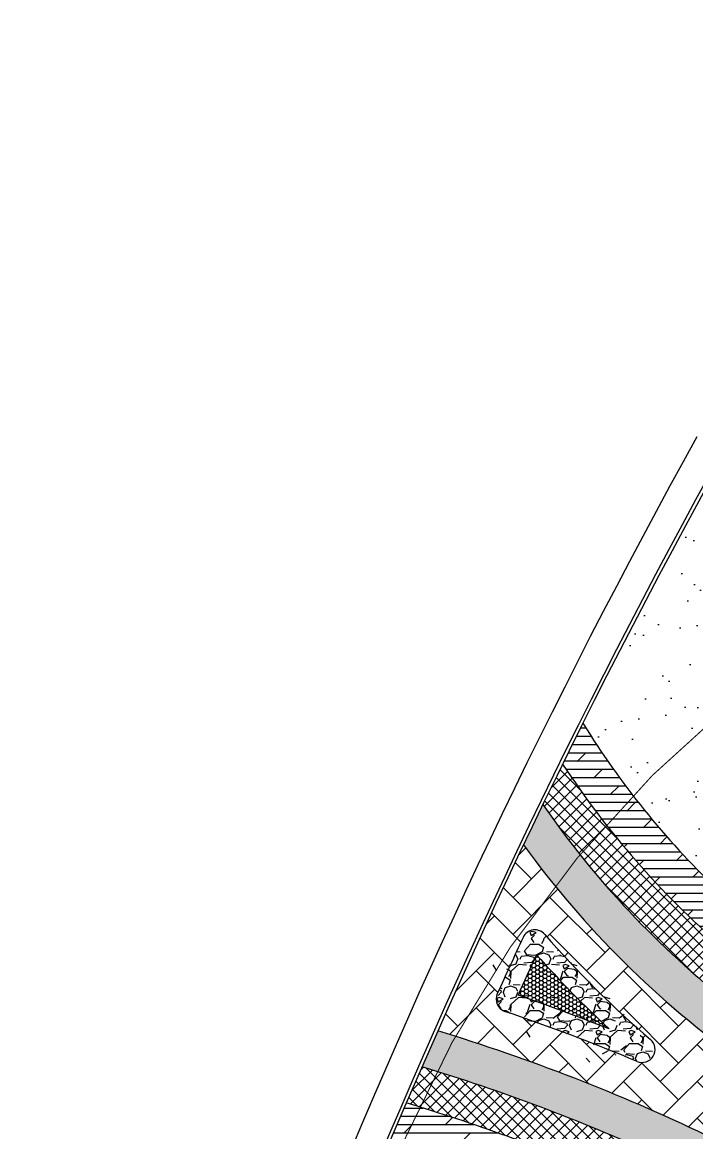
# Model space of a CAD drawing. Extents: x 671027 to 671621, y 802418 to 802669.
# Drawn here: x 671246.4 to 671298.2, y 802527.6 to 802612.9 of the extents above; entities that cross this region are included whole.
import ezdxf

# ---------------------------------------------------------------- set-up
doc = ezdxf.new("R2010")
doc.units = 0
doc.linetypes.add('1', pattern=[0])
for name, color, linetype in [('Grass', 7, 'Continuous'), ('gravel', 7, 'Continuous'), ('Pipe-Lateral-10 Bars-90mm', 7, 'Continuous'), ('ROAD BORDER', 7, 'Continuous'), ('Roads boundry', 7, 'Continuous'), ('shrubs-Gc', 7, 'Continuous')]:
    doc.layers.add(name, color=color, linetype=linetype)
doc.layers.add('Hardscape', color=80, linetype='1', lineweight=15)
doc.styles.get("Standard").update_dxf_attribs({"font": 'arial.ttf'})
doc.linetypes.add('90mm', pattern='A,0.5,-0.2,["90mm",Standard,S=0.1,R=0,X=-0.1,Y=-0.05],-0.5', length=1.2)
pattern_1 = [(0, (0, 0), (0, 0.635), []), (45, (0, 0), (-1.269999134350098, 1.269999134350099), [0.8980256121069154, -1.796051224213831])]
pattern_2 = [(45, (0, 0), (-0.4490128060534576, 0.4490128060534577), []), (135, (0, 0), (-0.4490128060534577, -0.4490128060534576), [])]
pattern_3 = [(37.50000000000001, (0, 0), (-0.01800035207982051, 0.5505898919955101), [0, -0.43434, 0, -0.485775, 0, -0.4643437499999999]), (7.499999999999999, (0, 0), (0.505713693530253, 0.8064282381393985), [0, -0.234315, 0, -0.3914775, 0, -0.15001875]), (327.5, (-0.3514725000131875, 0), (0.8898664165216401, 0.001616832763363982), [0, -0.142875, 0, -0.51435, 0, -0.6715125]), (317.5, (-0.3514725000131875, 0), (0.8590010090313343, 0.2507954886643683), [0, -0.07143749999999999, 0, -0.337185, 0, -0.3857625])]

msp = doc.modelspace()

# ---------------------------------------------------------------- hatches: boundary and pattern name
at = {"layer": 'Grass', "linetype": 'ByBlock'}
h = msp.add_hatch(dxfattribs=at)
h.set_pattern_fill('AR-SAND', color=94, scale=0.1)
h.set_pattern_definition([(37.50000000000001, (0, 0), (-0.1600031295984046, 4.894132373293424), [0, -3.860800000000001, 0, -4.318000000000001, 0, -4.1275]), (7.499999999999999, (0, 0), (4.495232831380027, 7.168251005683543), [0, -2.0828, 0, -3.4798, 0, -1.3335]), (327.5, (-3.124199999962002, 0), (7.90992370241458, 0.01437184678545762), [0, -1.27, 0, -4.572, 0, -5.969]), (317.5, (-3.124199999962002, 0), (7.635564524722972, 2.229293232572163), [0, -0.635, 0, -2.9972, 0, -3.429])])
h.paths.add_polyline_path([(671299.6927110293, 802546.4117035771, -0.0633690619159384), (671289.4748812846, 802559.0864970936, -0.01038513542350838), (671300.453878996, 802579.9452450376, -0.1887644006235618), (671336.3701063554, 802609.7324756453), (671343.9514026123, 802579.5763759635, -0.3149717155092079), (671342.7273169898, 802576.3631025237, 0.02609017441784263), (671341.6445911959, 802575.5421923053, 0.1626565361569138)])
at = {"layer": 'gravel', "linetype": 'ByBlock'}
h = msp.add_hatch(dxfattribs=at)
h.set_pattern_fill('GRAVEL', color=250, scale=0.1)
h.set_pattern_definition([(228.0127875, (1.828800000017509, 2.540000000037253), (-20.32000000159581, -22.85999999858178), [0.34172144, -33.830483639565]), (184.969741, (1.600199999986216, 2.285999999963678), (30.47999998794051, 2.540000144697924), [0.5864047199999994, -58.05404889352396]), (132.5104471, (1.015999999945052, 2.23519999999553), (25.40000001072749, -27.93999999024596), [0.41348152, -40.9347227941]), (267.273689, (0.02540000004228204, 1.600199999986216), (2.540000005319725, 50.79999999973313), [0.5340045199999995, -52.86643742573797]), (292.83365418, (0, 1.066800000029616), (-12.70000000106341, 30.47999999955546), [0.5236336999999995, -51.83980774534397]), (357.2736889999999, (0.2031999999890104, 0.5842000000411645), (-50.79999999973313, 2.540000005319728), [0.5340045199999995, -52.86643742573797]), (37.69424047, (0.7365999999456108, 0.5587999999988824), (-33.01999999853589, -25.40000000190041), [0.70619366, -69.91311531424701]), (72.25532837, (1.295399999944493, 0.9906000000191852), (17.78000000477929, 55.87999999847886), [0.66671952, -66.005256601905]), (121.42956562, (1.498600000049919, 1.625600000028498), (-20.32000000288312, 33.01999999822602), [0.535813, -53.04554569871201]), (175.2363583, (1.219200000050478, 2.082799999974668), (27.93999999959953, -2.540000004389256), [0.6117132799999995, -29.97393694999998]), (222.3974378, (0.6095999999670312, 2.133599999942817), (-30.47999999902466, -27.94000000106399), [0.7910779200000001, -78.31677251217701]), (138.81407483, (2.540000000037253, 1.574799999943934), (-17.77999999893351, 15.24000000123918), [0.27000454, -26.730565824344]), (171.4692344, (2.336800000048243, 1.752600000007078), (33.02000000088966, -5.079999994237343), [0.51368198, -50.85463899704001]), (225, (1.828800000017509, 1.828800000017509), (-3.552713678800501e-16, -2.540000000000239), [0.35920934, -3.232893108428]), (203.19859051, (1.650999999954365, 2.133599999942817), (12.70000000034609, 5.079999999109334), [0.1934413199999999, -19.15062236889398]), (291.80140949, (1.473200000007637, 2.057400000048801), (-2.540000000531496, 7.619999999822872), [0.27356562, -13.40475299]), (30.96375653, (1.574799999943934, 1.803399999975227), (7.620000000186383, 5.079999999721125), [0.4443196599999997, -14.36629815290999]), (161.56505118, (1.955799999996088, 2.032000000006519), (5.080000000132583, -2.539999999733753), [0.32128714, -7.710898116828]), (16.389540334, (0, 2.057400000048801), (25.40000000000015, 7.620000000000243), [0.450088, -44.55882667253901]), (70.34617594, (0.4318000000203028, 2.184400000027381), (-10.16000000092932, -27.93999999967041), [0.37759894, -37.3822156782]), (293.19859051, (1.955799999996088, 2.540000000037253), (-5.079999999113262, 12.70000000035529), [0.3868800999999998, -18.95718358889398]), (343.6104596700001, (2.10820000001695, 2.184400000027381), (-25.40000000053229, 7.619999998222859), [0.4500879999999998, -44.55882667253996]), (339.44395478, (0, 0.4825999999884516), (-12.69999999999986, 5.080000000000211), [0.4340351999999997, -21.26773431310599]), (294.7751406, (0.4063999999780208, 0.33019999996759), (-12.70000001511693, 27.93999999312726), [0.36367212, -36.00359338072001]), (66.80140949, (1.98120000003837, 0), (5.079999999202299, 12.7000000003193), [0.3868801000000001, -18.957183588894]), (17.35402464, (2.133599999942817, 0.355600000009872), (-33.01999999934302, -10.16000000213246), [0.4257827400000001, -42.1523759802]), (69.44395478, (0.7365999999456108, 0), (-5.080000000088461, -12.69999999996463), [0.2170176, -21.48475191310601]), (101.309932474, (1.828800000017509, 0), (-2.5400000000004, 10.16000000000037), [0.1295146, -12.821994964526]), (165.963756532, (1.803399999975227, 0.1269999999785796), (7.619999999999513, -2.539999999999865), [0.5236337000000001, -9.949054589069]), (186.00900596, (1.295399999944493, 0.2539999999571592), (25.39999999986537, 2.540000001329354), [0.4852669999999997, -48.04136486333697]), (303.69006753, (1.574799999943934, 1.574799999943934), (-2.540000000352969, 5.079999999823702), [0.36632388, -8.79177635968]), (353.15722659, (1.77800000004936, 1.270000000018626), (43.18000000026569, -5.079999997739394), [0.6395567600000001, -63.316009065031]), (60.9453959, (2.412999999942258, 1.193800000008196), (-10.16000000027969, -17.77999999984025), [0.26150824, -25.88939231811]), (90, (2.540000000037253, 1.422400000039488), (-2.54, 2.54), [0.1524, -2.3876]), (120.25643716, (1.244599999976344, 0.33019999996759), (10.15999999875716, -17.7800000007098), [0.3528669600000001, -34.9339407732]), (48.01278749999999, (1.066800000029616, 0.6350000000093132), (20.32000000167534, 22.8599999985102), [0.6834428800000001, -33.488762199565]), (0, (1.523999999975786, 1.143000000040047), (2.54, 2.54), [0.6604000000000001, -1.8796]), (325.3048465, (2.184400000027381, 1.143000000040047), (25.40000000962153, -17.77999998625458), [0.40160956, -39.75931672414001]), (254.0546040999999, (2.514599999994971, 0.9144000000087544), (-2.539999999822557, -10.16000000004475), [0.36982908, -18.121650038772]), (207.64597536, (2.412999999942258, 0.5587999999988824), (-48.26000000177335, -25.39999999663075), [0.6021450999999994, -59.61246442293797]), (175.42607874, (1.879599999985658, 0.2793999999994412), (-33.01999999999883, 2.539999999999478), [0.6370294599999999, -63.06584645624])])
edge = h.paths.add_edge_path(flags=16)
edge.add_arc((671344.3868694465, 802592.8980244967), 77.98678802096713, 221.4280209583634, 227.298582495496, ccw=False)
edge.add_arc((671797.0403059244, 802305.2487385675), 563.0000000673839, 155.211706601209, 155.5607045994819)
edge.add_arc((671234.7938253757, 802392.9729740187), 153.4723081456573, 68.3167769956367, 71.10834331817819, ccw=False)
edge = h.paths.add_edge_path()
edge.add_arc((671234.7938253757, 802392.9729740187), 151.9723081456573, 67.22265414311738, 71.31462412750238, ccw=False)
edge.add_arc((671294.0172168224, 802534.0159354345), 0.9999999999999999, 247.2226541431174, 409.4552450902426)
edge.add_arc((671344.3868694465, 802592.8980244967), 76.48678802096713, 220.8602352061393, 229.4552450902426, ccw=False)
edge.add_arc((671285.7830154351, 802542.2049222755), 0.9999999999999999, 40.86023520613928, 155.1333445247803)
edge.add_arc((671797.0403059244, 802305.2487385675), 564.5000000673839, 155.1333445247803, 155.6168195883758)
edge.add_arc((671283.8017495959, 802537.8824299662), 0.9999999999999999, 155.6168195883758, 251.3146241275024)
at = {"layer": 'Hardscape'}
h = msp.add_hatch(dxfattribs=at)
h.set_pattern_fill('AR-HBONE', color=251, scale=0.5)
h.set_pattern_definition([(45, (-673847.9582241292, -801760.793578709), (0, 2.82842712474619), [6, -2]), (135, (-673846.5440105663, -801759.3793651466), (2.220446049250313e-16, 2.82842712474619), [6, -2])])
h.paths.add_polyline_path([(671278.3240163288, 802535.4435712302, -0.006934415861741222), (671284.9076873536, 802549.7409287744, 0.66462960352515), (671416.8447145295, 802580.6436905864), (671417.1021850156, 802580.4116054681), (671432.7317528373, 802566.3349022788, 0.1883416674879848), (671372.0840579804, 802478.4490603469, 0.01616380397232093), (671359.8151024525, 802473.9817937382, 0.1766349934288822)])
h.paths.add_polyline_path([(671337.0001669895, 802506.7903311895, -0.05351524479782128), (671358.8273917859, 802482.5062162419, 0.6304159940423829), (671369.4806571321, 802484.4383036533, -0.05428110816170177), (671381.431435129, 802514.8103934315, 0.706632681603334), (671375.0270462994, 802521.7265282344, -0.1143951784225377), (671340.5861008388, 802515.5045074828, 0.7059984922328879)], flags=16)
h.paths.add_polyline_path([(671294.6672586412, 802534.775833871, -0.0375203973870377), (671286.5393231298, 802542.8591383492, 0.544499667226283), (671284.8757265435, 802542.6254301436, 0.002109561052168651), (671282.8909447045, 802538.2952670405, 0.4436496554100509), (671283.4813783809, 802536.9351378863, -0.01785648479128385), (671293.6300657612, 802533.0939191355, 0.8558373785887041)], flags=16)
h.paths.add_polyline_path([(671416.5903739688, 802557.7036215719, -0.02004065313521632), (671425.9502038966, 802565.2144227157, 0.4743790038603573), (671426.1011843599, 802568.308637111), (671421.1729975862, 802572.7516280677, 0.554523892678824), (671417.9112615082, 802571.8174051103, -0.04111638270438389), (671413.4707367199, 802560.0704747204, 0.8130969758238349)], flags=16)
at = {"layer": 'shrubs-Gc', "linetype": 'ByBlock'}
h = msp.add_hatch(dxfattribs=at)
h.set_pattern_fill('DOLMIT', color=240, scale=0.1)
h.set_pattern_definition(pattern_1)
h.paths.add_polyline_path([(671341.6445911959, 802575.5421923053, 0.1037414124038069), (671338.3517758504, 802571.3270444984, 0.1592620050873212), (671300.1683532635, 802541.915778725, -0.06933207790752814), (671287.916018043, 802555.9452235324, -0.001544850001188394), (671289.4748812846, 802559.0864970936, 0.06336906191593603), (671299.6927110293, 802546.4117035771, -0.1626565361569137)])
at = {"layer": 'shrubs-Gc'}
h = msp.add_hatch(dxfattribs=at)
h.set_pattern_fill('ANSI37', color=74, scale=0.2)
h.set_pattern_definition(pattern_2)
h.paths.add_polyline_path([(671300.1683532635, 802541.915778725, -0.1592620050873212), (671338.3517758504, 802571.3270444984, 0.07356927205766585), (671337.1901230497, 802567.6949179413, 0.1626550115648837), (671300.850948809, 802537.4632799795, -0.07525750568788289), (671286.3947464973, 802552.8318172724, -0.001526520495916895), (671287.916018043, 802555.9452235324, 0.06933207790752868)])
h = msp.add_hatch(dxfattribs=at)
h.set_pattern_fill('AR-SAND', color=219, scale=0.01125)
h.set_pattern_definition(pattern_3)
h.paths.add_polyline_path([(671284.9076765866, 802549.7409436132, -0.001511015181868489), (671286.3947464973, 802552.8318172724, 0.07525750568788413), (671300.850948809, 802537.4632799795, -0.1626550115648838), (671337.1901230497, 802567.6949179413, 0.02821709534648018), (671337.0342945128, 802566.2338611757, -0.2831624201302264), (671335.2536456073, 802563.6406283225, 0.1626782124827054), (671301.7376669926, 802533.0536133653, -0.08115966460185314)])
h = msp.add_hatch(dxfattribs=at)
h.set_pattern_fill('HONEY', color=1, scale=0.06)
h.set_pattern_definition([(0, (0, 0), (0.28575, 0.1649778387), [0.1905, -0.3809999999999999]), (120, (0, 0), (-0.2857499993756514, 0.1649778397814034), [0.1904999999999998, -0.3809999999999997]), (59.99999999999999, (0, 0), (6.243485461965292e-10, 0.3299556784814033), [-0.3809999999999999, 0.1905])])
edge = h.paths.add_edge_path()
edge.add_arc((671344.3868694465, 802592.8980244967), 77.98678802096713, 221.4280209583634, 227.298582495496, ccw=False)
edge.add_arc((671797.0403059244, 802305.2487385675), 563.0000000673839, 155.211706601209, 155.5607045994819)
edge.add_arc((671234.7938253757, 802392.9729740187), 153.4723081456573, 68.3167769956367, 71.10834331817819, ccw=False)
h = msp.add_hatch(dxfattribs=at)
h.set_pattern_fill('AR-SAND', color=219, scale=0.01125)
h.set_pattern_definition(pattern_3)
h.paths.add_polyline_path([(671292.7319646295, 802495.4916220646, -0.295554462265461), (671291.0638171583, 802492.6887329408, 0.8097388147307197), (671297.3622881572, 802467.9918091625, -0.2955544622613006), (671300.1690309974, 802466.3301539472, 0.08007467899706759), (671313.4294510022, 802447.8077130994, 0.003742162180520442), (671311.0286951046, 802445.9695951908, -0.07877571426344293), (671297.482896355, 802464.9942345325, -0.8097388147327095), (671289.7341188603, 802495.3779526114, -0.1051194215704054), (671295.0293225051, 802525.9376295868, 0.03283143520274055), (671277.1056991249, 802532.6784502362, -0.001331111871756079), (671278.3240002828, 802535.4435761329, -0.03713823548236696), (671298.9220659484, 802527.4360446155, 0.1151569787302358)])
h = msp.add_hatch(dxfattribs=at)
h.set_pattern_fill('ANSI37', color=74, scale=0.2)
h.set_pattern_definition(pattern_2)
h.paths.add_polyline_path([(671289.7341188603, 802495.3779526114, 0.8097388147327044), (671297.482896355, 802464.9942345325, 0.07877571426344299), (671311.0286951046, 802445.9695951908, 0.00373367167372724), (671308.6610732318, 802444.1000402522, -0.07175753422396097), (671295.6363245598, 802462.0192895331, -0.7274839837519516), (671286.6883442679, 802497.1051996336, -0.08969150368818443), (671291.2163407671, 802524.3410852676, 0.02851504403420981), (671275.9025474098, 802529.9078266646, -0.001330656196991232), (671277.1056991249, 802532.6784502362, -0.03283143520274052), (671295.0293225051, 802525.9376295868, 0.1051194215704057)])
at = {"layer": 'shrubs-Gc', "linetype": 'ByBlock'}
h = msp.add_hatch(dxfattribs=at)
h.set_pattern_fill('DOLMIT', color=240, scale=0.1)
h.set_pattern_definition(pattern_1)
h.paths.add_polyline_path([(671286.6883442679, 802497.1051996336, 0.7274839837519496), (671295.6363245598, 802462.0192895331, 0.07175753422396096), (671308.6610732318, 802444.1000402522, 0.003726959787690257), (671306.3258153279, 802442.1987908635, -0.06589252338674005), (671293.7503590928, 802459.1988109925, -0.6698722383321923), (671283.6819633472, 802498.6779801971, -0.07574041186257315), (671287.478980502, 802522.651505306, 0.02417581539797285), (671274.7145551237, 802527.1317694215, -0.001330210605939428), (671275.9025474098, 802529.9078266646, -0.0285150440342095), (671291.2163407671, 802524.3410852676, 0.08969150368818457)])

# ---------------------------------------------------------------- linework, layer by layer
at = {"color": 119}
for centre, radius, start, end in [((671344.386869424, 802592.8980244771), 64.48678799121198, 211.6222839223811, 226.1260099630826), ((671344.386869424, 802592.8980244771), 67.48678799121198, 213.1995107240197, 229.0638653688419), ((671344.386869424, 802592.8980244771), 70.48678799121198, 214.6402267690948, 231.8555248039639), ((671234.7938255791, 802392.9729746014), 145.9723075288372, 65.62857683834191, 73.15028574827238), ((671234.7938255791, 802392.9729746014), 142.9723075288372, 66.75650958085899, 73.28990588658864)]:
    msp.add_arc(centre, radius, start, end, dxfattribs=at)
at = {"color": 0}
for centre, radius, start, end in [((671344.3868694465, 802592.8980244967), 73.48678802096713, 215.9640085092782, 234.5237402016409), ((671285.7830154351, 802542.2049222755), 0.9999999999999999, 40.8602352075427, 155.1333445274747), ((671344.3868694465, 802592.8980244967), 76.48678802096713, 220.8602352075427, 229.4552450910844), ((671344.3868694465, 802592.8980244967), 77.98678802096713, 221.4280209575008, 227.2985824962117), ((671283.8017495959, 802537.8824299662), 0.9999999999999999, 155.616819590845, 251.3146241267434), ((671234.7938253757, 802392.9729740187), 153.4723081456573, 68.3167769986837, 71.10834331712888), ((671234.7938253757, 802392.9729740187), 151.9723081456573, 67.22265414658833, 71.31462412674337), ((671294.0172168224, 802534.0159354345), 0.9999999999999999, 247.2226541465883, 49.45524509108444)]:
    msp.add_arc(centre, radius, start, end, dxfattribs=at)
for centre, radius, start, end in [((671797.0403059244, 802305.2487385675), 564.5000000673839, 155.1333445274747, 155.616819590845), ((671797.0403059244, 802305.2487385675), 563.0000000673839, 155.2117066032684, 155.560704602267), ((671234.7938255791, 802392.9729746014), 148.9723075288372, 64.50255289787458, 73.01009314885499)]:
    msp.add_arc(centre, radius, start, end)
at = {"layer": 'Pipe-Lateral-10 Bars-90mm', "color": 40, "linetype": '90mm', "true_color": 0xf8d731, "const_width": 0.08}
msp.add_lwpolyline([(671273.9971735884, 802523.0434609216), (671275.6509956315, 802526.8495540702, -0.6696648491317467), (671443.634557599, 802524.0079019766)], format="xyb", dxfattribs=at)
at = {"layer": 'ROAD BORDER', "color": 0}
msp.add_arc((671797.0403056615, 802305.2487386689), 569.9999997891387, 151.0589456282776, 165.0300093239922, dxfattribs=at)
msp.add_arc((671797.0403056615, 802305.2487386689), 569.9999997891387, 151.0589456282776, 165.0300093239922, dxfattribs=at)
at = {"layer": 'ROAD BORDER'}
msp.add_arc((671797.0402828086, 802305.2487275391), 567.5000000673839, 151.0499661306829, 165.0210298301432, dxfattribs=at)
at = {"layer": 'Roads boundry', "color": 3}
msp.add_lwpolyline([(671248.5910279385, 802451.9877095668, -0.06103334063775292), (671300.2366039508, 802580.0588673602, -0.4804273275002829), (671399.3166532884, 802596.50023423), (671471.7578529663, 802531.1958984801, -0.7201276442345739), (671452.8187047676, 802487.7241959309, 0.2244491123391406), (671290.8347020911, 802427.9603416859, -0.7647664495901305), (671248.5694266547, 802451.9070280312)], format="xyb", close=True, dxfattribs=at)
at = {"layer": 'Roads boundry'}
for centre in [(671797.0403056615, 802305.2487386689), (671797.0403056615, 802305.2487386689), (671797.0403142399, 802305.2487628014), (671797.0403142399, 802305.2487628014)]:
    msp.add_arc(centre, 569.9999997891387, 151.0589456282776, 165.0300093239922, dxfattribs=at)

doc.saveas('drawing.dxf')
